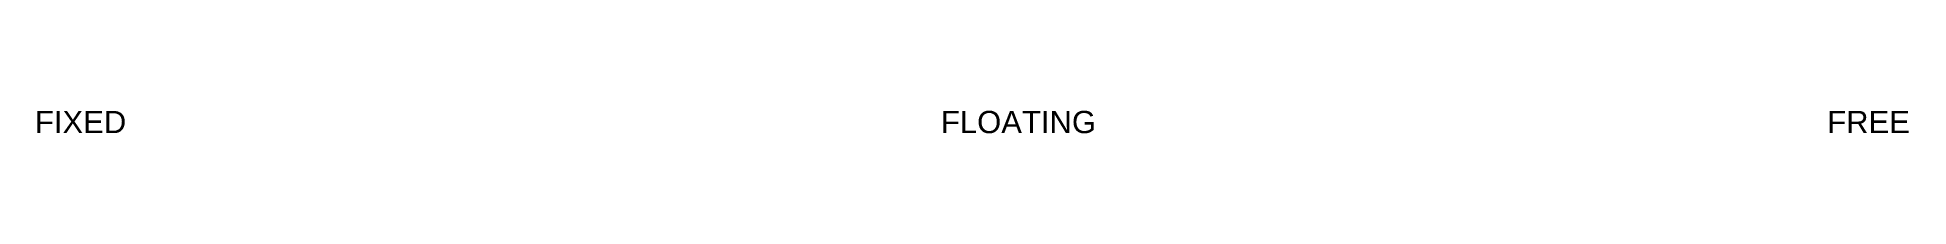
# Model space of a CAD drawing. Header units: feet. Extents: x 69710 to 73923, y 60985 to 61036.
import ezdxf

# ---------------------------------------------------------------- set-up
doc = ezdxf.new("R2010")
doc.units = ezdxf.units.FT
doc.header["$MEASUREMENT"] = 0
doc.layers.add('C-ANNO', color=7, linetype='Continuous')
doc.styles.add('Annotative', font='arial.ttf')

msp = doc.modelspace()

# ---------------------------------------------------------------- texts
at = {"layer": 'C-ANNO', "char_height": 50, "attachment_point": 1, "style": 'Annotative'}
for s, insert in [('FIXED', (69704.3, 61035.4)), ('FLOATING', (71744.2, 61035.4)), ('FREE', (73739.5, 61035.4))]:
    msp.add_mtext_dynamic_manual_height_columns(s, width=619.124, gutter_width=132.4, heights=[0], dxfattribs=dict(at, insert=insert))

doc.saveas('drawing.dxf')
